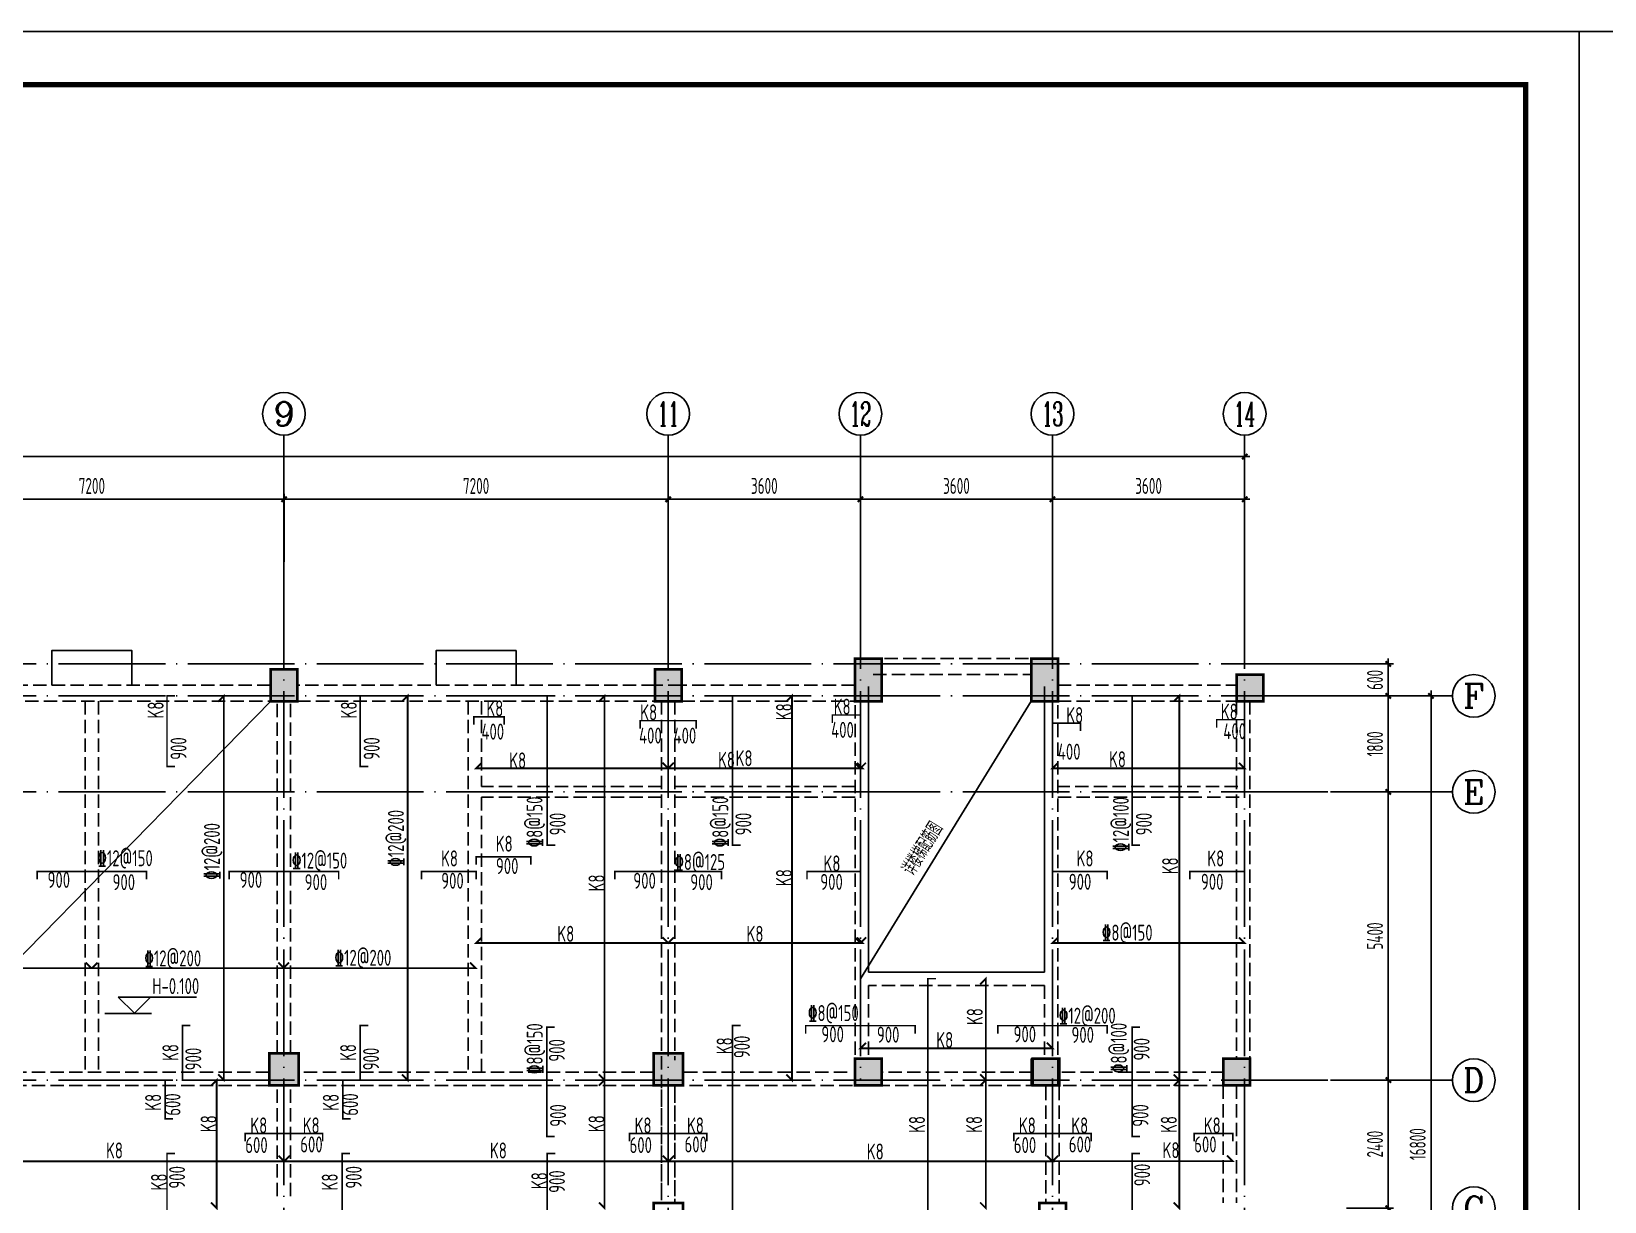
# Model space of a CAD drawing. Extents: x 127019 to 780419, y 327305 to 369305.
# Drawn here: x 573220 to 602694, y 347379 to 369305 of the extents above; entities that cross this region are included whole.
import ezdxf
from ezdxf.enums import TextEntityAlignment as Align

# ---------------------------------------------------------------- set-up
doc = ezdxf.new("R2010")
doc.units = 0
doc.header["$LTSCALE"] = 1000
doc.header["$MEASUREMENT"] = 0
for name, pattern in [('CONTINOUS', [0]), ('DASH', [0.35, 0.25, -0.1]), ('DOTE', [2.42, 2, -0.2, 0.02, -0.2])]:
    doc.linetypes.add(name, pattern=pattern)
doc.layers.get('0').update_dxf_attribs({"linetype": 'CONTINUOUS'})
doc.layers.get('Defpoints').update_dxf_attribs({"linetype": 'CONTINUOUS'})
for name, color, linetype in [('2106', 2, 'CONTINUOUS'), ('AXIS_TEXT', 7, 'CONTINUOUS'), ('COLU', 7, 'CONTINUOUS'), ('COLUMN', 7, 'CONTINUOUS'), ('DIM', 3, 'CONTINUOUS'), ('DOTE', 8, 'DOTE'), ('K-空调', 33, 'CONTINUOUS'), ('PUB_TITLE', 4, 'CONTINUOUS'), ('REIN', 1, 'CONTINUOUS'), ('TK', 6, 'CONTINUOUS'), ('板底筋', 24, 'CONTINUOUS'), ('板钢筋标', 7, 'CONTINUOUS'), ('柱涂实', 54, 'CONTINUOUS'), ('梁', 4, 'CONTINUOUS'), ('梁虚线', 4, 'DASH'), ('楼梯间', 7, 'CONTINUOUS'), ('高差线', 7, 'CONTINUOUS')]:
    doc.layers.add(name, color=color, linetype=linetype)
doc.styles.add('COMPLEX', font='COMPLEX.shx')
doc.styles.add('TSSD_Dimension', font='gbxwxt.shx', dxfattribs={"width": 0.7, "bigfont": 'gbhzfs.shx'})
doc.styles.add('TSSD_Rein', font='tssdeng.shx', dxfattribs={"width": 0.6, "bigfont": 'gbhzfs.shx'})
doc.dimstyles.new('TSSD_100_100', dxfattribs={"dimtxt": 300, "dimasz": 100, "dimexe": 100, "dimexo": 250, "dimgap": 100, "dimtad": 1, "dimdec": 0, "dimzin": 0, "dimdsep": 46, "dimtxsty": 'TSSD_Dimension', "dimblk": 'ARCHTICK', "dimcen": 0, "dimdle": 100, "dimclrt": 7, "dimadec": 0, "dimazin": 0, "dimtfac": 1, "dimtdec": 0, "dimtix": 1, "dimtmove": 2, "dimatfit": 3, "dimfxl": 0, "dimtolj": 1, "dimtzin": 0, "dimarcsym": 0})

# ---------------------------------------------------------------- blocks, each defined once
blk = doc.blocks.new('_ArchTick')
at = {"color": 0, "linetype": 'ByBlock', "const_width": 0.4}
blk.add_lwpolyline([(-0.5, -0.5), (0.5, 0.5)], dxfattribs=at)
blk = doc.blocks.new('*D318')
at = {"layer": 'Defpoints', "color": 0, "transparency": 16777216}
for p in [(597609, 356854), (597609, 340054), (599443, 340054)]:
    blk.add_point(p, dxfattribs=at)
at = {"layer": 'DIM', "color": 0, "lineweight": -2, "transparency": 16777216}
for p, q in [((599443, 356954), (599443, 339954)), ((597859, 356854), (599543, 356854)), ((597859, 340054), (599543, 340054))]:
    blk.add_line(p, q, dxfattribs=at)
at = {"layer": 'DIM', "color": 0, "lineweight": -2, "transparency": 16777216, "xscale": 100, "yscale": 100, "zscale": 100}
for p, rotation in [((599443, 356854), 90), ((599443, 340054), 270)]:
    blk.add_blockref('_ArchTick', p, dxfattribs=dict(at, rotation=rotation))
at = {"layer": 'DIM', "color": 7, "transparency": 16777216, "insert": (599193, 348454), "char_height": 300, "attachment_point": 5, "rotation": 90, "style": 'TSSD_Dimension'}
blk.add_mtext('\\A1;16800', dxfattribs=at)
blk = doc.blocks.new('*D321')
at = {"layer": 'Defpoints', "color": 0, "transparency": 16777216}
for p in [(597609, 349654), (597609, 347254), (598643, 347254)]:
    blk.add_point(p, dxfattribs=at)
at = {"layer": 'DIM', "color": 0, "lineweight": -2, "transparency": 16777216}
for p, q in [((597859, 349654), (598743, 349654)), ((598643, 349754), (598643, 347154)), ((597859, 347254), (598743, 347254))]:
    blk.add_line(p, q, dxfattribs=at)
at = {"layer": 'DIM', "color": 0, "lineweight": -2, "transparency": 16777216, "xscale": 100, "yscale": 100, "zscale": 100}
for p, rotation in [((598643, 349654), 90), ((598643, 347254), 270)]:
    blk.add_blockref('_ArchTick', p, dxfattribs=dict(at, rotation=rotation))
at = {"layer": 'DIM', "color": 7, "transparency": 16777216, "insert": (598393, 348454), "char_height": 300, "attachment_point": 5, "rotation": 90, "style": 'TSSD_Dimension'}
blk.add_mtext('\\A1;2400', dxfattribs=at)
blk = doc.blocks.new('*D322')
at = {"layer": 'Defpoints', "color": 0, "transparency": 16777216}
for p in [(597609, 355054), (597609, 349654), (598643, 349654)]:
    blk.add_point(p, dxfattribs=at)
at = {"layer": 'DIM', "color": 0, "lineweight": -2, "transparency": 16777216}
for p, q in [((597859, 355054), (598743, 355054)), ((598643, 355154), (598643, 349554)), ((597859, 349654), (598743, 349654))]:
    blk.add_line(p, q, dxfattribs=at)
at = {"layer": 'DIM', "color": 0, "lineweight": -2, "transparency": 16777216, "xscale": 100, "yscale": 100, "zscale": 100}
for p, rotation in [((598643, 355054), 90), ((598643, 349654), 270)]:
    blk.add_blockref('_ArchTick', p, dxfattribs=dict(at, rotation=rotation))
at = {"layer": 'DIM', "color": 7, "transparency": 16777216, "insert": (598393, 352354), "char_height": 300, "attachment_point": 5, "rotation": 90, "style": 'TSSD_Dimension'}
blk.add_mtext('\\A1;5400', dxfattribs=at)
blk = doc.blocks.new('*D323')
at = {"layer": 'Defpoints', "color": 0, "transparency": 16777216}
for p in [(597609, 356854), (597609, 355054), (598643, 355054)]:
    blk.add_point(p, dxfattribs=at)
at = {"layer": 'DIM', "color": 0, "lineweight": -2, "transparency": 16777216}
for p, q in [((598643, 356954), (598643, 354954)), ((597859, 356854), (598743, 356854)), ((597859, 355054), (598743, 355054))]:
    blk.add_line(p, q, dxfattribs=at)
at = {"layer": 'DIM', "color": 0, "lineweight": -2, "transparency": 16777216, "xscale": 100, "yscale": 100, "zscale": 100}
for p, rotation in [((598643, 356854), 90), ((598643, 355054), 270)]:
    blk.add_blockref('_ArchTick', p, dxfattribs=dict(at, rotation=rotation))
at = {"layer": 'DIM', "color": 7, "transparency": 16777216, "insert": (598393, 355954), "char_height": 300, "attachment_point": 5, "rotation": 90, "style": 'TSSD_Dimension'}
blk.add_mtext('\\A1;1800', dxfattribs=at)
blk = doc.blocks.new('_axiso')
blk.add_circle((0, 0), 0.5)
at = {"layer": 'AXIS_TEXT', "style": 'COMPLEX', "width": 1.041667}
blk.add_attdef('A', text='', height=0.56, dxfattribs=at).set_placement((-0.25, -0.28), (0.25, -0.28), align=Align.FIT)
blk = doc.blocks.new('*D324')
at = {"layer": 'Defpoints', "color": 0, "transparency": 16777216}
for p in [(592351, 360539), (592351, 359114), (595951, 359114)]:
    blk.add_point(p, dxfattribs=at)
at = {"layer": 'DIM', "color": 0, "lineweight": -2, "transparency": 16777216}
for p, q in [((596051, 360539), (592251, 360539)), ((592351, 359364), (592351, 360639)), ((595951, 359364), (595951, 360639))]:
    blk.add_line(p, q, dxfattribs=at)
at = {"layer": 'DIM', "color": 0, "lineweight": -2, "transparency": 16777216, "xscale": 100, "yscale": 100, "zscale": 100, "rotation": 180}
blk.add_blockref('_ArchTick', (592351, 360539), dxfattribs=at)
at = {"layer": 'DIM', "color": 0, "lineweight": -2, "transparency": 16777216, "xscale": 100, "yscale": 100, "zscale": 100}
blk.add_blockref('_ArchTick', (595951, 360539), dxfattribs=at)
at = {"layer": 'DIM', "color": 7, "transparency": 16777216, "insert": (594151, 360789), "char_height": 300, "attachment_point": 5, "style": 'TSSD_Dimension'}
blk.add_mtext('\\A1;3600', dxfattribs=at)
blk = doc.blocks.new('*D326')
at = {"layer": 'Defpoints', "color": 0, "transparency": 16777216}
for p in [(597086, 357454), (597086, 356854), (598643, 356854)]:
    blk.add_point(p, dxfattribs=at)
at = {"layer": 'DIM', "color": 0, "lineweight": -2, "transparency": 16777216}
for p, q in [((598643, 357454), (598643, 357554)), ((597336, 357454), (598743, 357454)), ((598643, 357454), (598643, 356854)), ((597336, 356854), (598743, 356854)), ((598643, 356854), (598643, 356754))]:
    blk.add_line(p, q, dxfattribs=at)
at = {"layer": 'DIM', "color": 0, "lineweight": -2, "transparency": 16777216, "xscale": 100, "yscale": 100, "zscale": 100}
for p, rotation in [((598643, 357454), 270), ((598643, 356854), 90)]:
    blk.add_blockref('_ArchTick', p, dxfattribs=dict(at, rotation=rotation))
at = {"layer": 'DIM', "color": 7, "transparency": 16777216, "insert": (598393, 357154), "char_height": 300, "attachment_point": 5, "rotation": 90, "style": 'TSSD_Dimension'}
blk.add_mtext('\\A1;600', dxfattribs=at)
blk = doc.blocks.new('*D327')
at = {"layer": 'Defpoints', "color": 0, "transparency": 16777216}
for p in [(570752, 360539), (570752, 359114), (577952, 359114)]:
    blk.add_point(p, dxfattribs=at)
at = {"layer": 'DIM', "color": 0, "lineweight": -2, "transparency": 16777216}
for p, q in [((578052, 360539), (570652, 360539)), ((570752, 359364), (570752, 360639)), ((577952, 359364), (577952, 360639))]:
    blk.add_line(p, q, dxfattribs=at)
at = {"layer": 'DIM', "color": 0, "lineweight": -2, "transparency": 16777216, "xscale": 100, "yscale": 100, "zscale": 100, "rotation": 180}
blk.add_blockref('_ArchTick', (570752, 360539), dxfattribs=at)
at = {"layer": 'DIM', "color": 0, "lineweight": -2, "transparency": 16777216, "xscale": 100, "yscale": 100, "zscale": 100}
blk.add_blockref('_ArchTick', (577952, 360539), dxfattribs=at)
at = {"layer": 'DIM', "color": 7, "transparency": 16777216, "insert": (574352, 360789), "char_height": 300, "attachment_point": 5, "style": 'TSSD_Dimension'}
blk.add_mtext('\\A1;7200', dxfattribs=at)
blk = doc.blocks.new('*D334')
at = {"layer": 'Defpoints', "color": 0, "transparency": 16777216}
for p in [(588751, 360539), (588751, 359114), (592351, 359114)]:
    blk.add_point(p, dxfattribs=at)
at = {"layer": 'DIM', "color": 0, "lineweight": -2, "transparency": 16777216}
for p, q in [((592451, 360539), (588651, 360539)), ((588751, 359364), (588751, 360639)), ((592351, 359364), (592351, 360639))]:
    blk.add_line(p, q, dxfattribs=at)
at = {"layer": 'DIM', "color": 0, "lineweight": -2, "transparency": 16777216, "xscale": 100, "yscale": 100, "zscale": 100, "rotation": 180}
blk.add_blockref('_ArchTick', (588751, 360539), dxfattribs=at)
at = {"layer": 'DIM', "color": 0, "lineweight": -2, "transparency": 16777216, "xscale": 100, "yscale": 100, "zscale": 100}
blk.add_blockref('_ArchTick', (592351, 360539), dxfattribs=at)
at = {"layer": 'DIM', "color": 7, "transparency": 16777216, "insert": (590551, 360789), "char_height": 300, "attachment_point": 5, "style": 'TSSD_Dimension'}
blk.add_mtext('\\A1;3600', dxfattribs=at)
blk = doc.blocks.new('*D335')
at = {"layer": 'Defpoints', "color": 0, "transparency": 16777216}
for p in [(585151, 360539), (585151, 359114), (588751, 359114)]:
    blk.add_point(p, dxfattribs=at)
at = {"layer": 'DIM', "color": 0, "lineweight": -2, "transparency": 16777216}
for p, q in [((588851, 360539), (585051, 360539)), ((585151, 359364), (585151, 360639)), ((588751, 359364), (588751, 360639))]:
    blk.add_line(p, q, dxfattribs=at)
at = {"layer": 'DIM', "color": 0, "lineweight": -2, "transparency": 16777216, "xscale": 100, "yscale": 100, "zscale": 100, "rotation": 180}
blk.add_blockref('_ArchTick', (585151, 360539), dxfattribs=at)
at = {"layer": 'DIM', "color": 0, "lineweight": -2, "transparency": 16777216, "xscale": 100, "yscale": 100, "zscale": 100}
blk.add_blockref('_ArchTick', (588751, 360539), dxfattribs=at)
at = {"layer": 'DIM', "color": 7, "transparency": 16777216, "insert": (586951, 360789), "char_height": 300, "attachment_point": 5, "style": 'TSSD_Dimension'}
blk.add_mtext('\\A1;3600', dxfattribs=at)
blk = doc.blocks.new('*D336')
at = {"layer": 'Defpoints', "color": 0, "transparency": 16777216}
for p in [(577951, 360539), (577951, 359114), (585151, 359114)]:
    blk.add_point(p, dxfattribs=at)
at = {"layer": 'DIM', "color": 0, "lineweight": -2, "transparency": 16777216}
for p, q in [((585251, 360539), (577851, 360539)), ((577951, 359364), (577951, 360639)), ((585151, 359364), (585151, 360639))]:
    blk.add_line(p, q, dxfattribs=at)
at = {"layer": 'DIM', "color": 0, "lineweight": -2, "transparency": 16777216, "xscale": 100, "yscale": 100, "zscale": 100, "rotation": 180}
blk.add_blockref('_ArchTick', (577951, 360539), dxfattribs=at)
at = {"layer": 'DIM', "color": 0, "lineweight": -2, "transparency": 16777216, "xscale": 100, "yscale": 100, "zscale": 100}
blk.add_blockref('_ArchTick', (585151, 360539), dxfattribs=at)
at = {"layer": 'DIM', "color": 7, "transparency": 16777216, "insert": (581551, 360789), "char_height": 300, "attachment_point": 5, "style": 'TSSD_Dimension'}
blk.add_mtext('\\A1;7200', dxfattribs=at)
blk = doc.blocks.new('*D341')
at = {"layer": 'Defpoints', "color": 0, "transparency": 16777216}
for p in [(549151, 361339), (549151, 359114), (595951, 359114)]:
    blk.add_point(p, dxfattribs=at)
at = {"layer": 'DIM', "color": 0, "lineweight": -2, "transparency": 16777216}
for p, q in [((549151, 359364), (549151, 361439)), ((595951, 359364), (595951, 361439)), ((596051, 361339), (549051, 361339))]:
    blk.add_line(p, q, dxfattribs=at)
at = {"layer": 'DIM', "color": 0, "lineweight": -2, "transparency": 16777216, "xscale": 100, "yscale": 100, "zscale": 100}
for p, rotation in [((549151, 361339), 179.9999999999991), ((595951, 361339), 359.9999999999991)]:
    blk.add_blockref('_ArchTick', p, dxfattribs=dict(at, rotation=rotation))
at = {"layer": 'DIM', "color": 7, "transparency": 16777216, "insert": (572551, 361589), "char_height": 300, "attachment_point": 5, "style": 'TSSD_Dimension'}
blk.add_mtext('\\A1;46800', dxfattribs=at)
blk = doc.blocks.new('A$C5E704440')
at = {"layer": '2106', "color": 8}
for points in [[(40000, 700), (39500, 700), (40000, -100), (39500, -100)], [(43300, 700), (42800, 700), (43300, -100), (42800, -100)], [(29050, 500), (28550, 500), (29050, -100), (28550, -100)], [(36250, 500), (35750, 500), (36250, -100), (35750, -100)], [(47150, 400), (46650, 400), (47150, -100), (46650, -100)], [(29075, -6700), (28525, -6700), (29075, -7300), (28525, -7300)], [(36275, -6700), (35725, -6700), (36275, -7300), (35725, -7300)], [(40000, -6800), (39500, -6800), (40000, -7300), (39500, -7300)], [(43300, -6800), (42800, -6800), (43300, -7300), (42800, -7300)], [(46900, -6800), (46400, -6800), (46900, -7300), (46400, -7300)]]:
    blk.add_solid(points, dxfattribs=at)
at = {"layer": 'COLUMN'}
for points in [[(39500, -100), (40000, -100), (40000, 700), (39500, 700)], [(42800, -100), (43300, -100), (43300, 699), (42800, 699)], [(28550, -100), (29050, -100), (29050, 500), (28550, 500)], [(35750, -100), (36250, -100), (36250, 500), (35750, 500)], [(46650, -100), (47150, -100), (47150, 400), (46650, 400)], [(28525, -7300), (29075, -7300), (29075, -6700), (28525, -6700)], [(35725, -7300), (36275, -7300), (36275, -6700), (35725, -6700)], [(40000, -6800), (39500, -6800), (39500, -7300), (40000, -7300)], [(43300, -6800), (42800, -6800), (42800, -7300), (43300, -7300)], [(46400, -7300), (46900, -7300), (46900, -6800), (46400, -6800)]]:
    blk.add_lwpolyline(points, close=True, dxfattribs=at)
blk = doc.blocks.new('A$C3F5563CA')
at = {"layer": 'K-空调'}
for points in [[(-22350, 17000), (-22350, 17650), (-20850, 17650), (-20850, 17000)], [(-15150, 17000), (-15150, 17650), (-13650, 17650), (-13650, 17000)]]:
    blk.add_lwpolyline(points, dxfattribs=at)

msp = doc.modelspace()

# ---------------------------------------------------------------- linework, layer by layer
at = {"layer": 'COLU'}
for p, q in [((589151.2, 357553.6), (589151.2, 356753.6)), ((592451.2, 357553.6), (592451.2, 356753.6))]:
    msp.add_line(p, q, dxfattribs=at)
at = {"layer": 'COLU', "const_width": 50}
for points in [[(588651.2, 357553.6), (589151.2, 357553.6), (589151.2, 356753.6), (588651.2, 356753.6)], [(591951.2, 357553.6), (592451.2, 357553.6), (592451.2, 356753.6), (591951.2, 356753.6)], [(577702.2, 357353.6), (578202.2, 357353.6), (578202.2, 356753.6), (577702.2, 356753.6)], [(584901.2, 357353.6), (585401.2, 357353.6), (585401.2, 356753.6), (584901.2, 356753.6)], [(595800.8, 357253.6), (596300.8, 357253.6), (596300.8, 356753.6), (595800.8, 356753.6)], [(595800.8, 357253.6), (596300.8, 357253.6), (596300.8, 356753.6), (595800.8, 356753.6)], [(577676.2, 350153.6), (578226.2, 350153.6), (578226.2, 349553.6), (577676.2, 349553.6)], [(584876.2, 350153.6), (585426.2, 350153.6), (585426.2, 349553.6), (584876.2, 349553.6)], [(588651.2, 350054.5), (589151.2, 350054.5), (589151.2, 349554.5), (588651.2, 349554.5)], [(588651.2, 350054.5), (589151.2, 350054.5), (589151.2, 349554.5), (588651.2, 349554.5)], [(591976.2, 350053.6), (592476.2, 350053.6), (592476.2, 349553.6), (591976.2, 349553.6)], [(591976.2, 350053.6), (592476.2, 350053.6), (592476.2, 349553.6), (591976.2, 349553.6)], [(595551.2, 350053.6), (596051.2, 350053.6), (596051.2, 349553.6), (595551.2, 349553.6)], [(595551.2, 350053.6), (596051.2, 350053.6), (596051.2, 349553.6), (595551.2, 349553.6)], [(584876.2, 347354.1), (585426.2, 347354.1), (585426.2, 346754.1), (584876.2, 346754.1)], [(592101.2, 347353.6), (592601.2, 347353.6), (592601.2, 346853.6), (592101.2, 346853.6)]]:
    msp.add_lwpolyline(points, close=True, dxfattribs=at)
at = {"layer": 'DIM'}
for p, q in [((577951.2, 361738.8), (577951.2, 359413.8)), ((585151.2, 361738.8), (585151.2, 359413.8)), ((588751.2, 361738.8), (588751.2, 359413.8)), ((588751.2, 361738.8), (588751.2, 359413.8)), ((592351.2, 361738.8), (592351.2, 359413.8)), ((595951.2, 361738.8), (595951.2, 359413.8)), ((599843.4, 356853.6), (597558.5, 356853.6)), ((599843.4, 355053.6), (597558.5, 355053.6)), ((599843.4, 349653.6), (597558.5, 349653.6))]:
    msp.add_line(p, q, dxfattribs=at)
at = {"layer": 'DOTE'}
for p, q in [((577951.2, 359363.8), (577951.2, 337543.4)), ((585151.2, 359363.8), (585151.2, 338120.6)), ((588751.2, 359363.8), (588751.2, 349653.6)), ((592351.2, 359363.8), (592351.2, 337543.4)), ((595951.2, 359363.8), (595951.2, 337543.4)), ((597508.5, 357453.6), (547904.9, 357453.6)), ((597508.5, 357453.6), (588651.2, 357453.6)), ((597508.5, 356853.6), (547904.9, 356853.6)), ((597508.5, 355053.6), (547904.9, 355053.6)), ((597508.5, 349653.6), (547904.9, 349653.6)), ((597508.5, 349653.6), (588751.2, 349653.6))]:
    msp.add_line(p, q, dxfattribs=at)
at = {"layer": 'PUB_TITLE'}
for points in [[(542819.2, 327305.3), (602219.2, 327305.3), (602219.2, 369305.3), (542819.2, 369305.3)], [(602219.2, 327305.3), (661619.2, 327305.3), (661619.2, 369305.3), (602219.2, 369305.3)]]:
    msp.add_lwpolyline(points, close=True, dxfattribs=at)
at = {"layer": 'PUB_TITLE', "const_width": 100}
msp.add_lwpolyline([(543819.2, 328305.3), (601219.2, 328305.3), (601219.2, 368305.3), (543819.2, 368305.3)], close=True, dxfattribs=at)
at = {"layer": 'REIN', "const_width": 30}
for points in [[(575910.1, 356853.6), (575760.1, 356853.6), (575760.1, 355529.6), (575910.1, 355529.6)], [(579529.6, 356853.6), (579379.6, 356853.6), (579379.6, 355529.6), (579529.6, 355529.6)], [(583034.9, 356853.6), (582884.9, 356853.6), (582884.9, 354054.6), (583034.9, 354054.6)], [(586506, 356853.6), (586356, 356853.6), (586356, 354054.6), (586506, 354054.6)], [(593993.2, 356853.6), (593843.2, 356853.6), (593843.2, 354054.6), (593993.2, 354054.6)], [(582076.2, 356313.7), (582076.2, 356463.7), (581510.9, 356463.7), (581510.9, 356313.7)], [(585676.2, 356239.4), (585676.2, 356389.4), (584626.2, 356389.4), (584626.2, 356239.4)], [(588751.2, 356346.4), (588751.2, 356496.4), (588226.2, 356496.4), (588226.2, 356346.4)], [(592876.2, 356193.9), (592876.2, 356343.9), (592351.2, 356343.9), (592351.2, 356193.9)], [(595951.2, 356258.7), (595951.2, 356408.7), (595426.2, 356408.7), (595426.2, 356258.7)], [(588857.3, 355601.4), (588751.2, 355495.3), (585151.2, 355495.3), (585045.1, 355601.4)], [(592457.3, 355601.4), (592351.2, 355495.3), (595951.2, 355495.3), (595845.1, 355601.4)], [(582576.2, 353690.1), (582576.2, 353840.1), (581551.2, 353840.1), (581551.2, 353690.1)], [(575376.2, 353414.2), (575376.2, 353564.2), (573326.2, 353564.2), (573326.2, 353414.2)], [(578976.2, 353414.2), (578976.2, 353564.2), (576926.2, 353564.2), (576926.2, 353414.2)], [(581551.2, 353414.2), (581551.2, 353564.2), (580526.2, 353564.2), (580526.2, 353414.2)], [(586151.2, 353414.2), (586151.2, 353564.2), (584151.2, 353564.2), (584151.2, 353414.2)], [(588751.2, 353414.2), (588751.2, 353564.2), (587751.2, 353564.2), (587751.2, 353414.2)], [(593376.2, 353414.2), (593376.2, 353564.2), (592351.2, 353564.2), (592351.2, 353414.2)], [(595951.2, 353414.2), (595951.2, 353564.2), (594926.2, 353564.2), (594926.2, 353414.2)], [(590166.9, 351554.6), (590016.9, 351554.6), (590016.9, 346229.6), (590166.9, 346229.6)], [(576199.7, 350679.6), (576049.7, 350679.6), (576049.7, 349654.6), (576199.7, 349654.6)], [(579529.6, 350679.6), (579379.6, 350679.6), (579379.6, 349654.6), (579529.6, 349654.6)], [(583025.6, 350648.8), (582875.6, 350648.8), (582875.6, 348598.8), (583025.6, 348598.8)], [(586506, 350679.6), (586356, 350679.6), (586356, 346229.6), (586506, 346229.6)], [(589776.2, 350524.7), (589776.2, 350674.7), (587726.2, 350674.7), (587726.2, 350524.7)], [(593376.2, 350524.7), (593376.2, 350674.7), (591326.2, 350674.7), (591326.2, 350524.7)], [(593993.2, 350648.8), (593843.2, 350648.8), (593843.2, 348598.8), (593993.2, 348598.8)], [(575873, 349654.6), (575723, 349654.6), (575723, 348929.6), (575873, 348929.6)], [(579202.8, 349654.6), (579052.8, 349654.6), (579052.8, 348929.6), (579202.8, 348929.6)], [(578676.2, 348504.4), (578676.2, 348654.4), (577226.2, 348654.4), (577226.2, 348504.4)], [(585876.2, 348504.4), (585876.2, 348654.4), (584426.2, 348654.4), (584426.2, 348504.4)], [(593076.2, 348504.4), (593076.2, 348654.4), (591626.2, 348654.4), (591626.2, 348504.4)], [(595730.9, 348504.4), (595730.9, 348654.4), (595005.9, 348654.4), (595005.9, 348504.4)], [(575910.1, 348279.6), (575760.1, 348279.6), (575760.1, 346229.6), (575910.1, 346229.6)], [(579191.1, 348279.6), (579041.1, 348279.6), (579041.1, 346229.6), (579191.1, 346229.6)], [(583034.9, 348279.6), (582884.9, 348279.6), (582884.9, 346229.6), (583034.9, 346229.6)], [(593993.2, 348279.6), (593843.2, 348279.6), (593843.2, 346229.6), (593993.2, 346229.6)]]:
    msp.add_lwpolyline(points, dxfattribs=at)
at = {"layer": 'TK', "color": 7}
for p, q in [((577702.2, 356753.6), (570751.2, 349653.6)), ((591951.2, 356753.6), (588751.2, 351553.6))]:
    msp.add_line(p, q, dxfattribs=at)
at = {"layer": '板底筋', "const_width": 35}
for points in [[(576717.9, 349760.7), (576824, 349654.6), (576824, 356853.6), (576717.9, 356747.5)], [(580161.3, 349760.7), (580267.3, 349654.6), (580267.3, 356853.6), (580161.3, 356747.5)], [(583850.9, 349760.7), (583957, 349654.6), (583957, 356853.6), (583850.9, 356747.5)], [(587364.3, 349760.7), (587470.4, 349654.6), (587470.4, 356853.6), (587364.3, 356747.5)], [(594621.7, 349760.7), (594727.8, 349654.6), (594727.8, 356853.6), (594621.7, 356747.5)], [(581657.3, 355601.4), (581551.2, 355495.3), (585151.2, 355495.3), (585045.1, 355601.4)], [(585257.3, 355601.4), (585151.2, 355495.3), (585151.2, 355495.3), (585045.1, 355601.4)], [(585257.3, 355601.4), (585151.2, 355495.3), (588794.5, 355495.3), (588688.4, 355601.4)], [(585257.3, 355601.4), (585151.2, 355495.3), (588751.2, 355495.3), (588645.1, 355601.4)], [(592457.3, 355601.4), (592351.2, 355495.3), (595951.2, 355495.3), (595845.1, 355601.4)], [(581657.3, 352329.1), (581551.2, 352223), (585151.2, 352223), (585045.1, 352329.1)], [(588857.3, 352329.1), (588751.2, 352223), (585151.2, 352223), (585045.1, 352329.1)], [(585257.3, 352329.1), (585151.2, 352223), (585151.2, 352223), (585045.1, 352329.1)], [(585257.3, 352329.1), (585151.2, 352223), (588794.5, 352223), (588688.4, 352329.1)], [(585257.3, 352329.1), (585151.2, 352223), (588751.2, 352223), (588645.1, 352329.1)], [(592457.3, 352329.1), (592351.2, 352223), (595951.2, 352223), (595845.1, 352329.1)], [(570847.2, 351857.2), (570741.2, 351751.2), (574341.2, 351751.2), (574235.1, 351857.2)], [(574457.3, 351857.2), (574351.2, 351751.2), (577951.2, 351751.2), (577845.1, 351857.2)], [(578047.2, 351857.2), (577941.2, 351751.2), (581541.2, 351751.2), (581435.1, 351857.2)], [(590995.5, 349760.7), (591101.5, 349654.6), (591101.5, 351554.6), (590995.5, 351448.5)], [(588857.3, 350354.1), (588751.2, 350248), (592351.2, 350248), (592245.1, 350354.1)], [(576584, 347360.7), (576690.1, 347254.6), (576690.1, 349654.6), (576584, 349548.5)], [(583850.9, 347360.7), (583957, 347254.6), (583957, 349654.6), (583850.9, 349548.5)], [(590995.5, 347360.7), (591101.5, 347254.6), (591101.5, 349654.6), (590995.5, 349548.5)], [(594621.7, 347360.7), (594727.8, 347254.6), (594727.8, 349654.6), (594621.7, 349548.5)], [(570860.5, 348237), (570754.4, 348130.9), (577954.4, 348130.9), (577848.3, 348237)], [(578060.5, 348237), (577954.4, 348130.9), (585154.4, 348130.9), (585048.3, 348237)], [(585260.5, 348237), (585154.4, 348130.9), (585154.4, 348130.9), (585048.3, 348237)], [(585260.5, 348237), (585154.4, 348130.9), (592354.4, 348130.9), (592248.3, 348237)], [(592457.3, 348240.2), (592351.2, 348134.1), (595727.9, 348134.1), (595621.8, 348240.2)]]:
    msp.add_lwpolyline(points, dxfattribs=at)
at = {"layer": '梁'}
for p, q in [((584901.2, 357353.6), (585401.2, 357353.6)), ((588901.2, 357028.6), (588901.2, 351678.6)), ((592201.2, 357028.6), (592201.2, 351678.6)), ((592201.2, 351678.6), (588901.2, 351678.6))]:
    msp.add_line(p, q, dxfattribs=at)
at = {"layer": '梁虚线'}
for p, q in [((588851.2, 357553.6), (591951.2, 357553.6)), ((588993.2, 357253.6), (591951.2, 357253.6)), ((577701.2, 357053.6), (571001.2, 357053.6)), ((584901.2, 357053.6), (578201.2, 357053.6)), ((585401.2, 357053.6), (584901.2, 357053.6)), ((588647.2, 357053.6), (585401.2, 357053.6)), ((588651.2, 357028.6), (588651.2, 350028.6)), ((592449.4, 357053.6), (595800.8, 357053.6)), ((592451.2, 357028.6), (592451.2, 350028.6)), ((571000.9, 356753.6), (577701.2, 356753.6)), ((574226.2, 356753.6), (574226.2, 349803.6)), ((574476.2, 356753.6), (574476.2, 349803.6)), ((577826.2, 356703.6), (577826.2, 350078.6)), ((578076.2, 356703.6), (578076.2, 350078.6)), ((578201.2, 356753.6), (584901.2, 356753.6)), ((581401.2, 356753.6), (581401.2, 349803.6)), ((581651.2, 356753.6), (581651.2, 355153.6)), ((585026.2, 356753.6), (585026.2, 347378.6)), ((585276.2, 356753.6), (585276.2, 350027.3)), ((585401.2, 356753.6), (588647.2, 356753.6)), ((592449.4, 356753.6), (595800.8, 356753.6)), ((595800.8, 356753.6), (595801.2, 350053.6)), ((596050.8, 356753.6), (596050.8, 349778.6)), ((585026.2, 355153.6), (581651.2, 355153.6)), ((581651.2, 354953.6), (581651.2, 349803.6)), ((585026.2, 354953.6), (581651.2, 354953.6)), ((588651.2, 355153.6), (585276.2, 355153.6)), ((588651.2, 355153.6), (585276.2, 355153.6)), ((588651.2, 354953.6), (585276.2, 354953.6)), ((595826.2, 355153.6), (592451.2, 355153.6)), ((595851.2, 354953.6), (592451.2, 354953.6)), ((592201.2, 351428.6), (588901.2, 351428.6)), ((588901.2, 351428.6), (588901.2, 350054.5)), ((592201.2, 351428.6), (592201.2, 350053.6)), ((577676.2, 349803.6), (571026.2, 349803.6)), ((584876.2, 349803.6), (578226.2, 349803.6)), ((588501.2, 349803.6), (585401.2, 349803.6)), ((591976.2, 349803.6), (589151.2, 349803.6)), ((595576.2, 349803.6), (592490.3, 349803.6)), ((577676.2, 349553.6), (571026.2, 349553.6)), ((577826.2, 349478.6), (577826.2, 347428.6)), ((578076.2, 349478.6), (578076.2, 347428.6)), ((584876.2, 349553.6), (578226.2, 349553.6)), ((585026.2, 349478.6), (585026.2, 347428.6)), ((585276.2, 349527.3), (585276.2, 347378.6)), ((585276.2, 349478.6), (585276.2, 347428.6)), ((595951.2, 349553.6), (585426.2, 349553.6)), ((592226.2, 349528.6), (592226.2, 347378.6)), ((592476.2, 349528.6), (592476.2, 347378.6)), ((595551.2, 349554.6), (595551.2, 347353.3)), ((595801.2, 349554.6), (595801.2, 347353.3))]:
    msp.add_line(p, q, dxfattribs=at)
at = {"layer": '高差线'}
for p, q in [((574847.6, 351206), (575447.6, 351206)), ((575147.6, 350906), (574847.6, 351206)), ((575147.6, 350906), (575447.6, 351206)), ((575447.6, 351206), (576313.9, 351206))]:
    msp.add_line(p, q, dxfattribs=at)
msp.add_lwpolyline([(574597, 350900.8), (575467.2, 350900.8)], dxfattribs=at)

# ---------------------------------------------------------------- block references
at = {"layer": 'DIM'}
ref = msp.add_blockref('_axiso', (577951.2, 362138.8), dxfattribs=dict(at, xscale=-800, yscale=800, zscale=800, rotation=180))
ref.add_attrib('A', '9', dxfattribs={"layer": 'AXIS_TEXT', "height": 448, "style": 'COMPLEX', "width": 1.339286}).set_placement((577751.2, 361914.8), (578151.2, 361914.8), align=Align.FIT)
ref = msp.add_blockref('_axiso', (585151.2, 362138.8), dxfattribs=dict(at, xscale=-800, yscale=800, zscale=800, rotation=180))
ref.add_attrib('A', '11', dxfattribs={"layer": 'AXIS_TEXT', "height": 448, "style": 'COMPLEX', "width": 0.78125}).set_placement((584951.2, 361914.8), (585351.2, 361914.8), align=Align.FIT)
ref = msp.add_blockref('_axiso', (588751.2, 362138.8), dxfattribs=dict(at, xscale=-800, yscale=800, zscale=800, rotation=180))
ref.add_attrib('A', '12', dxfattribs={"layer": 'AXIS_TEXT', "height": 448, "style": 'COMPLEX', "width": 0.646552}).set_placement((588551.2, 361914.8), (588951.2, 361914.8), align=Align.FIT)
ref = msp.add_blockref('_axiso', (592351.2, 362138.8), dxfattribs=dict(at, xscale=-800, yscale=800, zscale=800, rotation=180))
ref.add_attrib('A', '13', dxfattribs={"layer": 'AXIS_TEXT', "height": 448, "style": 'COMPLEX', "width": 0.646552}).set_placement((592151.2, 361914.8), (592551.2, 361914.8), align=Align.FIT)
ref = msp.add_blockref('_axiso', (595951.2, 362138.8), dxfattribs=dict(at, xscale=-800, yscale=800, zscale=800, rotation=180))
ref.add_attrib('A', '14', dxfattribs={"layer": 'AXIS_TEXT', "height": 448, "style": 'COMPLEX', "width": 0.604839}).set_placement((595751.2, 361914.8), (596151.2, 361914.8), align=Align.FIT)
at = {"layer": 'DIM', "linetype": 'CONTINOUS'}
msp.add_blockref('A$C3F5563CA', (595951.2, 340053.6), dxfattribs=at)
at = {"layer": 'DIM'}
ref = msp.add_blockref('_axiso', (600243.4, 356853.6), dxfattribs=dict(at, xscale=800, yscale=800, zscale=800))
ref.add_attrib('A', 'F', dxfattribs={"layer": 'AXIS_TEXT', "height": 448, "style": 'COMPLEX', "width": 1.171875}).set_placement((600043.4, 356629.6), (600443.4, 356629.6), align=Align.FIT)
ref = msp.add_blockref('_axiso', (600243.4, 355053.6), dxfattribs=dict(at, xscale=800, yscale=800, zscale=800))
ref.add_attrib('A', 'E', dxfattribs={"layer": 'AXIS_TEXT', "height": 448, "style": 'COMPLEX', "width": 1.171875}).set_placement((600043.4, 354829.6), (600443.4, 354829.6), align=Align.FIT)
ref = msp.add_blockref('_axiso', (600243.4, 349653.6), dxfattribs=dict(at, xscale=800, yscale=800, zscale=800))
ref.add_attrib('A', 'D', dxfattribs={"layer": 'AXIS_TEXT', "height": 448, "style": 'COMPLEX', "width": 1.102941}).set_placement((600043.4, 349429.6), (600443.4, 349429.6), align=Align.FIT)
ref = msp.add_blockref('_axiso', (600243.4, 347253.6), dxfattribs=dict(at, xscale=800, yscale=800, zscale=800))
ref.add_attrib('A', 'C', dxfattribs={"layer": 'AXIS_TEXT', "height": 448, "style": 'COMPLEX', "width": 1.25}).set_placement((600043.4, 347029.6), (600443.4, 347029.6), align=Align.FIT)
at = {"layer": '柱涂实', "color": 7, "linetype": 'CONTINOUS'}
msp.add_blockref('A$C5E704440', (549151.2, 356853.6), dxfattribs=at)

# ---------------------------------------------------------------- texts
at = {"layer": '板钢筋标', "style": 'TSSD_Rein', "width": 0.7}
for s, p in [('K8', (575697.2, 356430.4)), ('K8', (579316.7, 356430.4)), ('K8', (587470.4, 356398.3)), ('900', (576125.5, 355656.5)), ('900', (579745, 355656.5)), ('%%1328@150', (582796.2, 354015)), ('%%1328@150', (586276.6, 354015)), ('%%13212@100', (593781.2, 353928.7)), ('%%13212@200', (580198.5, 353652)), ('900', (583228.3, 354242.4)), ('900', (586708.7, 354242.4)), ('900', (594213.3, 354242.4)), ('%%13212@200', (576751.5, 353405.5)), ('K8', (594705.2, 353510.9)), ('K8', (583957, 353190.3)), ('K8', (587470.4, 353289.5)), ('K8', (591045.2, 350686)), ('%%1328@150', (582799.1, 349766.6)), ('900', (586681.6, 350065.6)), ('%%1328@100', (593742.2, 349783.9)), ('K8', (575974.2, 350012.9)), ('900', (576402.5, 349838.9)), ('K8', (579304.1, 350012.9)), ('900', (579732.3, 349838.9)), ('900', (583214.1, 350000.9)), ('K8', (586356.9, 350138.9)), ('900', (594170.7, 350021.7)), ('K8', (575649.7, 349079.6)), ('600', (576011.9, 348986.7)), ('K8', (578979.5, 349079.6)), ('600', (579341.7, 348986.7)), ('900', (583236.7, 348780.5)), ('900', (594150, 348780.5)), ('K8', (576690.1, 348679.1)), ('K8', (583957, 348679.1)), ('K8', (589961.9, 348664.6)), ('K8', (591033, 348664.6)), ('K8', (594680.9, 348664.6)), ('K8', (575760.1, 347586.8)), ('900', (576097.5, 347621.9)), ('K8', (578958.9, 347586.8)), ('900', (579408.4, 347621.9)), ('K8', (582884.9, 347611.8)), ('900', (583216.3, 347541.2)), ('900', (594180.7, 347665.6))]:
    msp.add_text(s, height=300, rotation=90, dxfattribs=at).set_placement(p)
for s, p in [('K8', (581743.8, 356469.1)), ('K8', (584626.2, 356394.8)), ('K8', (588251.2, 356501.8)), ('K8', (592609.5, 356343.9)), ('K8', (595504.8, 356408.7)), ('400', (588204, 356067.4)), ('400', (581651.2, 356034.7)), ('400', (584604, 355960.4)), ('400', (585251.2, 355960.4)), ('400', (595551.2, 356042)), ('K8', (582171.9, 355494.1)), ('K8', (586085, 355506.4)), ('K8', (586413.7, 355535.8)), ('400', (592451.2, 355658.5)), ('K8', (593410.5, 355516.7)), ('%%13212@150', (574454.5, 353661.7)), ('K8', (581919.5, 353933.9)), ('%%13212@150', (578098.8, 353617.9)), ('K8', (580894.5, 353658)), ('900', (581922.2, 353515.9)), ('%%1328@125', (585264.4, 353591)), ('K8', (588060.5, 353564.2)), ('K8', (592802.1, 353658)), ('K8', (595252.1, 353658)), ('900', (573521.3, 353256.6)), ('900', (574739.1, 353213.4)), ('900', (577121.3, 353256.6)), ('900', (578339.1, 353213.4)), ('900', (580897.2, 353240.1)), ('900', (584497.2, 353240.1)), ('900', (585564.1, 353213.4)), ('900', (587999.7, 353218.6)), ('900', (592656.2, 353221.1)), ('900', (595131.8, 353221.1)), ('K8', (583073.1, 352245.3)), ('K8', (586618.4, 352245.3)), ('%%1328@150', (593273.7, 352267.3)), ('%%13212@200', (575334.4, 351785.3)), ('%%13212@200', (578897.1, 351796.4)), ('%%1328@150', (587767.8, 350759.7)), ('%%13212@200', (592468.4, 350711)), ('900', (588021, 350362.8)), ('900', (589060.7, 350355.7)), ('K8', (590173.6, 350256.2)), ('900', (591621, 350362.8)), ('900', (592706.1, 350352.4)), ('K8', (577320.9, 348654.4)), ('K8', (578302.5, 348654.4)), ('K8', (584520.9, 348654.4)), ('K8', (585502.5, 348654.4)), ('K8', (591720.9, 348654.4)), ('K8', (592702.5, 348654.4)), ('K8', (595185.5, 348654.4)), ('K8', (574617.3, 348185.5)), ('600', (577226.2, 348286.9)), ('600', (578256.2, 348298.7)), ('K8', (581810.5, 348185.5)), ('600', (584426.2, 348286.9)), ('600', (585456.2, 348298.7)), ('K8', (588871.9, 348165.5)), ('600', (591626.2, 348286.9)), ('600', (592656.2, 348298.7)), ('K8', (594412.6, 348191.4)), ('600', (595005.9, 348298.7))]:
    msp.add_text(s, height=300, dxfattribs=at).set_placement(p)
at = {"layer": '楼梯间', "style": 'TSSD_Rein', "width": 0.7}
msp.add_text('详楼梯配筋图', height=300, rotation=58.2883, dxfattribs=at).set_placement((589755.1, 353462))
at = {"layer": '高差线', "style": 'TSSD_Rein', "width": 0.7}
msp.add_text('H-0.100', height=300, dxfattribs=at).set_placement((575483.5, 351266))

# ---------------------------------------------------------------- dimensions: what is measured, and where the dimension line sits
at = {"layer": 'DIM'}
for p1, p2, distance, picture, middle in [((595951.2, 359113.8), (549151.2, 359113.8), -2225, '*D341', (572551.2, 361588.8)), ((595951.2, 359113.8), (592351.2, 359113.8), -1425, '*D324', (594151.2, 360788.8)), ((597085.7, 357453.6), (597085.7, 356853.6), 1557.6, '*D326', (598393.4, 357153.6)), ((597609.4, 356853.6), (597609.4, 340053.6), 1834, '*D318', (599193.4, 348453.6)), ((597609.4, 356853.6), (597609.4, 355053.6), 1034, '*D323', (598393.4, 355953.6))]:
    dim = msp.add_aligned_dim(p1=p1, p2=p2, distance=distance, dimstyle='TSSD_100_100', dxfattribs=at)
    dim.commit()
    dim.dimension.update_dxf_attribs({"geometry": picture, "text_midpoint": middle})
for base, p1, p2, picture, middle in [((570752.2, 360538.8), (577952.2, 359113.8), (570752.2, 359113.8), '*D327', (574352.2, 360788.8)), ((577951.2, 360538.8), (585151.2, 359113.8), (577951.2, 359113.8), '*D336', (581551.2, 360788.8)), ((585151.2, 360538.8), (588751.2, 359113.8), (585151.2, 359113.8), '*D335', (586951.2, 360788.8)), ((588751.2, 360538.8), (592351.2, 359113.8), (588751.2, 359113.8), '*D334', (590551.2, 360788.8))]:
    dim = msp.add_linear_dim(base=base, p1=p1, p2=p2, dimstyle='TSSD_100_100', dxfattribs=at)
    dim.commit()
    dim.dimension.update_dxf_attribs({"geometry": picture, "text_midpoint": middle})
for base, p1, p2, picture, middle in [((598643.4, 349653.6), (597609.4, 355053.6), (597609.4, 349653.6), '*D322', (598393.4, 352353.6)), ((598643.4, 347253.6), (597609.4, 349653.6), (597609.4, 347253.6), '*D321', (598393.4, 348453.6))]:
    dim = msp.add_linear_dim(base=base, p1=p1, p2=p2, angle=90, dimstyle='TSSD_100_100', dxfattribs=at)
    dim.commit()
    dim.dimension.update_dxf_attribs({"geometry": picture, "text_midpoint": middle})

doc.saveas('drawing.dxf')
